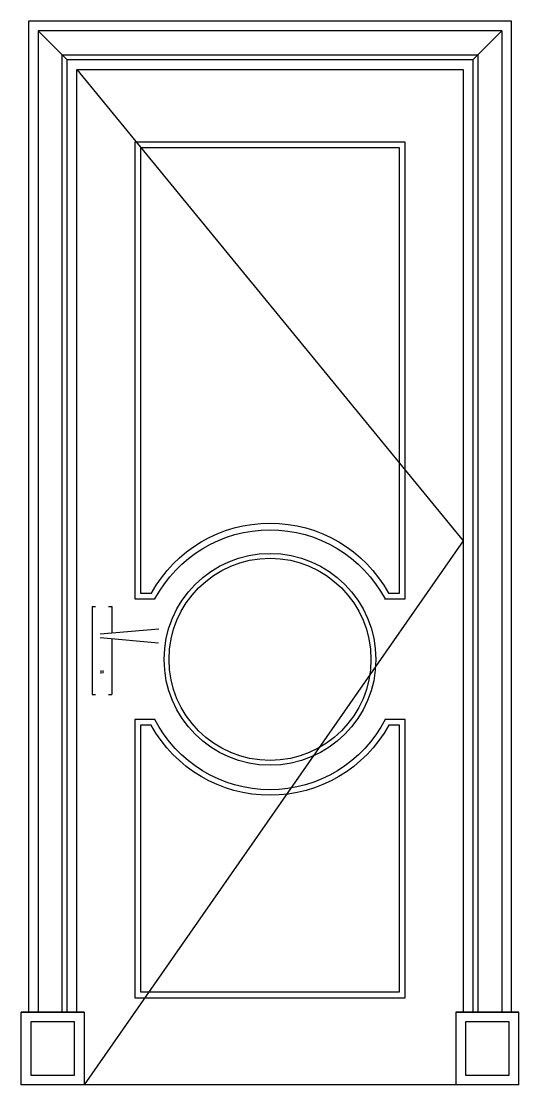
# Model space of a CAD drawing. Header units: metres. Extents: x 0 to 1030, y 0 to 2200.
import ezdxf

# ---------------------------------------------------------------- set-up
doc = ezdxf.new("R2010")
doc.units = ezdxf.units.M
for name, color, linetype in [('2', 2, 'Continuous'), ('3', 3, 'Continuous'), ('7', 7, 'Continuous'), ('BH', 3, 'Continuous')]:
    doc.layers.add(name, color=color, linetype=linetype)

msp = doc.modelspace()

# ---------------------------------------------------------------- linework, layer by layer
for p, q in [((130, 150), (0, 150)), ((900, 150), (1030, 150))]:
    msp.add_line(p, q)
for points in [[(1015, 150), (1015, 2200), (15, 2200), (15, 150)], [(115, 150), (115, 2100), (915, 2100), (915, 150)], [(0, 0), (0, 150), (130, 150), (130, 0)], [(1030, 0), (1030, 150), (900, 150), (900, 0)]]:
    msp.add_lwpolyline(points)
at = {"layer": '2'}
msp.add_line((1030, 0), (0, 0), dxfattribs=at)
at = {"layer": '3'}
for p, q in [((35, 2180), (35, 150)), ((995, 2180), (35, 2180)), ((95, 2120), (35, 2180)), ((935, 2120), (995, 2180)), ((995, 2180), (995, 150)), ((85, 150), (85, 2130)), ((945, 2130), (85, 2130)), ((95, 150), (95, 2120)), ((935, 2120), (95, 2120)), ((935, 2120), (935, 150)), ((945, 2130), (945, 150)), ((115, 2100), (915, 1125)), ((915, 1125), (130, 0))]:
    msp.add_line(p, q, dxfattribs=at)
for points in [[(110, 130), (20, 130), (20, 20), (110, 20)], [(1010, 130), (920, 130), (920, 20), (1010, 20)]]:
    msp.add_lwpolyline(points, close=True, dxfattribs=at)
at = {"layer": '7'}
for p, q in [((146.69, 989.09), (146.69, 807.27)), ((146.69, 989.09), (153.96, 989.09)), ((180.33, 989.09), (187.6, 989.09)), ((187.6, 989.09), (187.6, 935.21)), ((163.15, 933.1), (284.5, 943.43)), ((283.81, 913.8), (163.19, 924.41)), ((187.6, 922.29), (187.6, 807.27)), ((146.69, 807.27), (153.96, 807.27)), ((180.33, 807.27), (187.6, 807.27))]:
    msp.add_line(p, q, dxfattribs=at)
for points in [[(752.27, 1005), (795, 1005), (795, 1950), (235, 1950), (235, 1005), (276.7, 1005, -0.6), (753.3, 1005)], [(753.71, 755.8, -0.61), (276.29, 755.8), (235, 755.8), (235, 180), (795, 180), (795, 755.8), (752.69, 755.8)]]:
    msp.add_lwpolyline(points, format="xyb", dxfattribs=at)
msp.add_circle((515, 880), 219.09, dxfattribs=at)
at = {"layer": 'BH'}
for p, q in [((164.68, 857.23), (164.68, 851.02)), ((169.03, 857.23), (169.03, 851.13))]:
    msp.add_line(p, q, dxfattribs=at)
for points in [[(760.44, 1017), (783, 1017), (783, 1938), (247, 1938), (247, 1017), (269.56, 1017, -0.59)], [(760.89, 743.8, -0.59), (269.11, 743.8), (247, 743.8), (247, 192), (783, 192), (783, 743.8)]]:
    msp.add_lwpolyline(points, format="xyb", close=True, dxfattribs=at)
msp.add_circle((515, 880), 209.09, dxfattribs=at)

doc.saveas('drawing.dxf')
